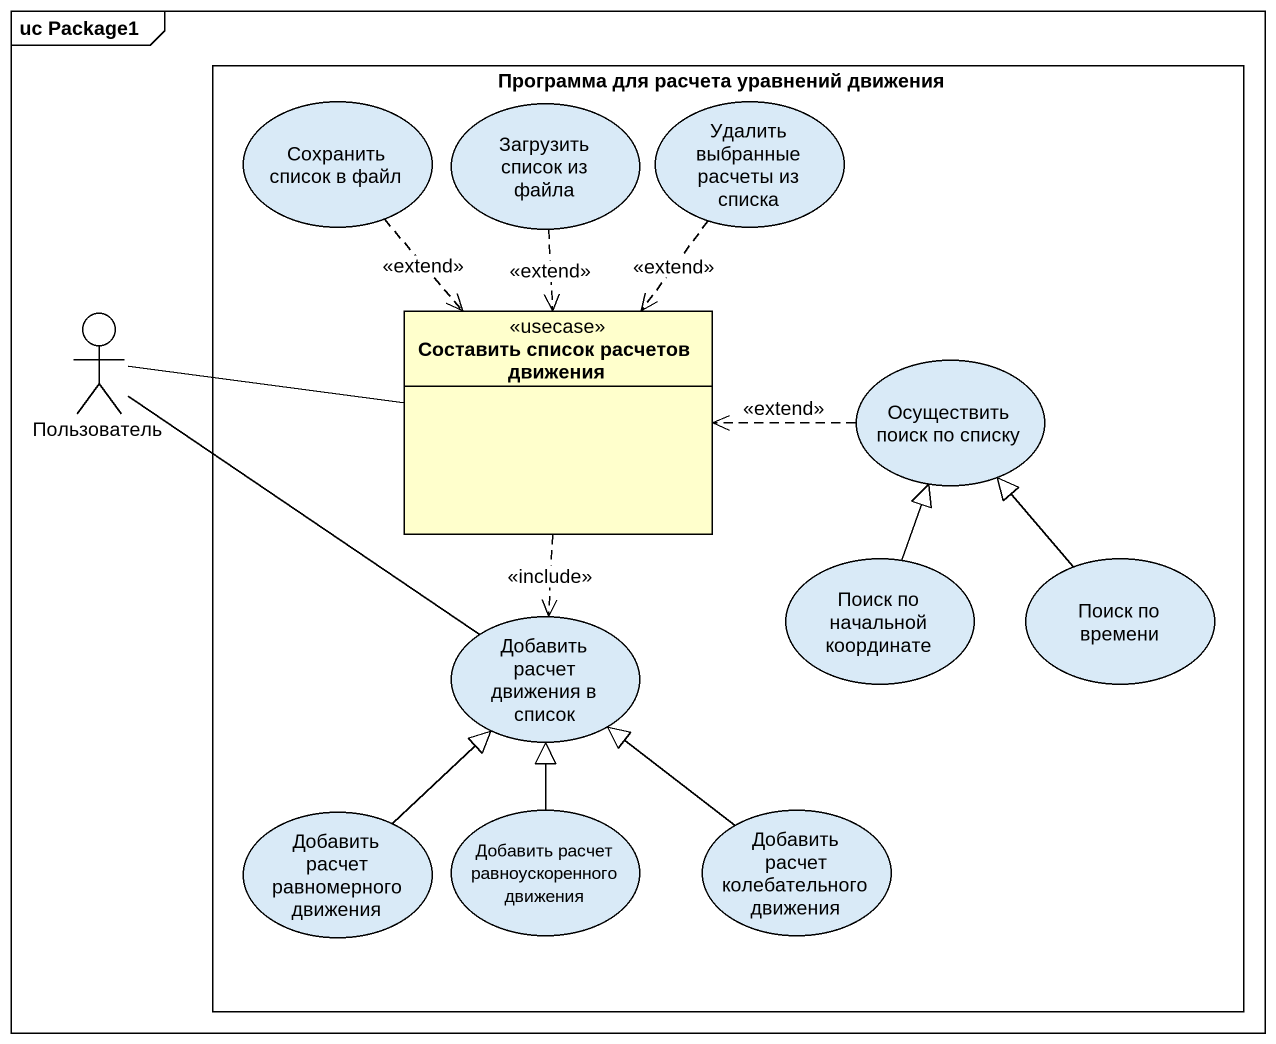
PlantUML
@startuml
mainframe uc Package1
allowmixing
hide circle
hide empty members
rectangle "Программа для расчета уравнений движения" as Программа_для_расчета {
  usecase "Сохранить список в файл" as Сохранить_список_в_файл
  usecase "Загрузить список из файла" as Загрузить_список_из_файла
  usecase "Удалить выбранные расчеты из списка" as Удалить_выбранные_расчеты
  class "Составить список расчетов движения" as Составить_список_расчетов <<usecase>>
  usecase "Осуществить поиск по списку" as Осуществить_поиск_по_списку
  usecase "Поиск по начальной координате" as Поиск_по_начальной
  usecase "Поиск по времени" as Поиск_по_времени
  usecase "Добавить расчет движения в список" as Добавить_расчет_движения_в
  usecase "Добавить расчет равномерного движения" as Добавить_расчет
  usecase "Добавить расчет равноускоренного движения" as Добавить_расчет_2
  usecase "Добавить расчет колебательного движения" as Добавить_расчет_3
}
actor Пользователь
Сохранить_список_в_файл ..> Составить_список_расчетов : <<extend>>
Загрузить_список_из_файла ..> Составить_список_расчетов : <<extend>>
Удалить_выбранные_расчеты ..> Составить_список_расчетов : <<extend>>
Пользователь -right- Составить_список_расчетов
Пользователь -- Добавить_расчет_движения_в
Составить_список_расчетов ..> Добавить_расчет_движения_в : <<include>>
Осуществить_поиск_по_списку .left.> Составить_список_расчетов : <<extend>>
Поиск_по_начальной -up-|> Осуществить_поиск_по_списку
Поиск_по_времени -up-|> Осуществить_поиск_по_списку
Добавить_расчет -up-|> Добавить_расчет_движения_в
Добавить_расчет_2 -up-|> Добавить_расчет_движения_в
Добавить_расчет_3 -up-|> Добавить_расчет_движения_в
@enduml
